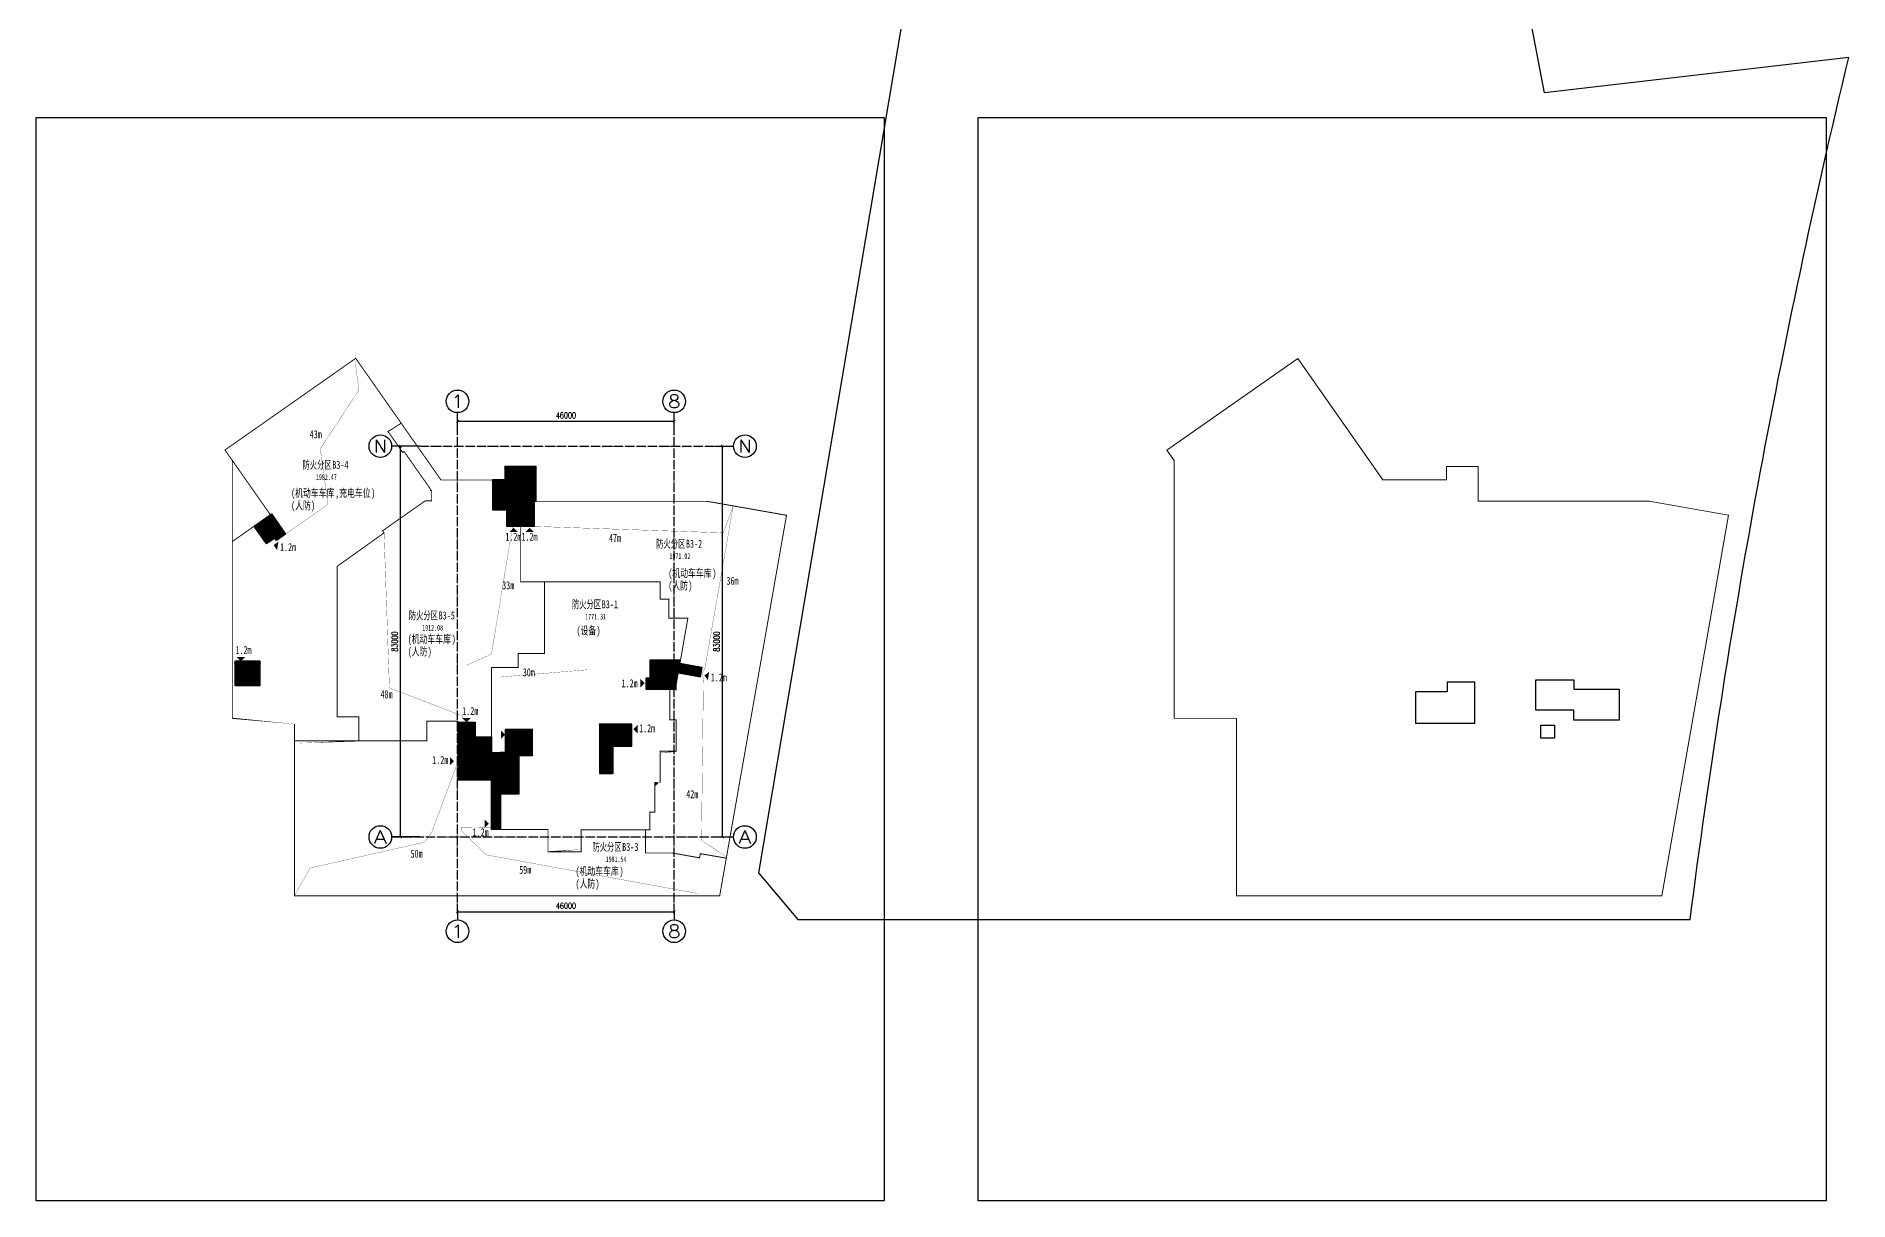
# Model space of a CAD drawing. Header units: millimetres. Extents: x 12325263 to 13848842, y -1463133 to 573208.
# Drawn here: x 12668842 to 13053669, y -1463133 to -1215860 of the extents above; entities that cross this region are included whole.
import ezdxf
from ezdxf.enums import TextEntityAlignment as Align
from ezdxf.lldxf.tags import DXFTag

# ---------------------------------------------------------------- set-up
doc = ezdxf.new("R2010")
doc.units = ezdxf.units.MM
doc.header["$LTSCALE"] = 1000
doc.linetypes.add('DASH', pattern=[0.35, 0.25, -0.1])
doc.linetypes.add('DOTE', pattern=[2.4200000000000004, 2, -0.2, 0.02, -0.2])
for name, color, linetype in [('00-防火分区示意', 251, 'Continuous'), ('A-ANNO-TEXT', 7, 'Continuous'), ('A-AREA', 211, 'Continuous'), ('A-AXIS', 16, 'DOTE'), ('AXIS', 3, 'Continuous'), ('AXIS_TEXT', 7, 'Continuous'), ('DIM_ELEV', 3, 'Continuous'), ('PUB_HATCH', 8, 'Continuous'), ('SPACE', 7, 'Continuous'), ('净用地范围线', 6, 'Continuous')]:
    doc.layers.add(name, color=color, linetype=linetype)
doc.layers.add('地下室轮廓', color=6, linetype='Continuous', lineweight=18)
doc.styles.add('_TCH_AXIS', font='COMPLEX', dxfattribs={"bigfont": 'GBCBIG'})
doc.styles.add('_TCH_DIM_T3', font='SIMPLEX.shx', dxfattribs={"width": 0.7058823529411765, "bigfont": 'GBCBIG.shx'})
doc.styles.add('COMPLEX', font='COMPLEX')
doc.styles.add('TITXV', font='', dxfattribs={"width": 0.7})
doc.styles.add('宋体', font='', dxfattribs={"width": 0.65})
doc.styles.get('TITXV').set_extended_font_data('SimSun')
doc.styles.get('宋体').set_extended_font_data('SimSun')
tags = doc.linetypes.add('DASHDOT', pattern=[1, 0.5, -0.25, 0, -0.25]).pattern_tags.tags
tags[10:11] = [DXFTag(74, 4), DXFTag(75, 0), DXFTag(340, '0'), DXFTag(46, 1.0), DXFTag(50, 0.0), DXFTag(44, 0.0), DXFTag(45, 0.0)]
tags[8:9] = [DXFTag(74, 4), DXFTag(75, 0), DXFTag(340, '0'), DXFTag(46, 1.0), DXFTag(50, 0.0), DXFTag(44, 0.0), DXFTag(45, 0.0)]
tags[6:7] = [DXFTag(74, 4), DXFTag(75, 0), DXFTag(340, '0'), DXFTag(46, 1.0), DXFTag(50, 0.0), DXFTag(44, 0.0), DXFTag(45, 0.0)]
tags[4:5] = [DXFTag(74, 4), DXFTag(75, 0), DXFTag(340, '0'), DXFTag(46, 1.0), DXFTag(50, 0.0), DXFTag(44, 0.0), DXFTag(45, 0.0)]
doc.dimstyles.new('_TCH_ARCH&&500', dxfattribs={"dimtxt": 1275, "dimasz": 500, "dimexe": 1250, "dimexo": 1500, "dimgap": 612.5, "dimtad": 1, "dimdec": 0, "dimzin": 0, "dimdsep": 46, "dimtxsty": '_TCH_DIM_T3', "dimblk": 'ARCHTICK', "dimcen": 0.09, "dimclrt": 7, "dimazin": 2, "dimtfac": 1, "dimtdec": 0, "dimtix": 1, "dimtmove": 2, "dimatfit": 3, "dimfxl": 1, "dimfxlon": 1, "dimtolj": 1, "dimtzin": 0, "dimarcsym": 0})
pattern_1 = [(45, (-12769091.87863091, 1310048.227068082), (-112.2532015133644, 112.2532015133644), []), (135, (-12769091.87863091, 1310048.227068082), (-112.2532015133644, -112.2532015133644), [])]
pattern_2 = [(45, (-12569091.87635023, 1310048.227068082), (-112.2532015133644, 112.2532015133644), []), (135, (-12569091.87635023, 1310048.227068082), (-112.2532015133644, -112.2532015133644), [])]

# ---------------------------------------------------------------- blocks, each defined once
blk = doc.blocks.new('A$C20EA3404')
at = {"layer": '00-防火分区示意', "color": 6, "ltscale": 10, "const_width": 48.14814814814815}
for points in [[(6.24796936661005, 6.244889133609831), (656.24796936661, 656.2448891336098)], [(6.24796936661005, 656.2448891336098), (656.24796936661, 6.244889133609831)]]:
    blk.add_lwpolyline(points, dxfattribs=at)
blk.add_lwpolyline([(6.24796936661005, 6.244889133609831), (656.24796936661, 6.244889133609831), (656.24796936661, 656.2448891336098), (6.24796936661005, 656.2448891336098)], close=True, dxfattribs=at)
blk = doc.blocks.new('_AXISO')
blk.add_circle((0, 0), 0.5)
at = {"layer": 'AXIS_TEXT', "style": 'COMPLEX', "width": 1.041666666666667}
blk.add_attdef('A', text='', height=0.56, dxfattribs=at).set_placement((-0.25, -0.28), (0.25, -0.28), align=Align.FIT)
blk = doc.blocks.new('_ArchTick')
at = {"color": 0, "linetype": 'ByBlock', "const_width": 0.4}
blk.add_lwpolyline([(-0.5, -0.5), (0.5, 0.5)], dxfattribs=at)
blk = doc.blocks.new('*D5309')
at = {"layer": 'AXIS', "color": 0, "lineweight": -2, "transparency": 16777216}
for p, q in [((-50994.51611375064, -15865.73619283969), (-50994.51611375064, -17116.73619283969)), ((-50994.51611375064, -15866.73619283969), (-4994.516113750636, -15866.73619283969)), ((-4994.516113750636, -15865.73619283969), (-4994.516113750636, -17116.73619283969))]:
    blk.add_line(p, q, dxfattribs=at)
at = {"layer": 'Defpoints', "color": 0, "transparency": 16777216}
for p in [(-50994.51611375064, -12518.72951724473), (-4994.516113750636, -12518.72951724473), (-4994.516113750636, -15866.73619283969)]:
    blk.add_point(p, dxfattribs=at)
at = {"layer": 'AXIS', "color": 0, "lineweight": -2, "transparency": 16777216, "xscale": 500, "yscale": 500, "zscale": 500, "rotation": 180}
blk.add_blockref('_ArchTick', (-50994.51611375064, -15866.73619283969), dxfattribs=at)
at = {"layer": 'AXIS', "color": 0, "lineweight": -2, "transparency": 16777216, "xscale": 500, "yscale": 500, "zscale": 500}
blk.add_blockref('_ArchTick', (-4994.516113750636, -15866.73619283969), dxfattribs=at)
at = {"layer": 'AXIS', "color": 7, "transparency": 16777216, "insert": (-27994.51611375064, -14616.73619283969), "char_height": 1275, "attachment_point": 5, "style": '_TCH_DIM_T3'}
blk.add_mtext('\\A1;46000', dxfattribs=at)
blk = doc.blocks.new('*D5310')
at = {"layer": 'AXIS', "color": 0, "lineweight": -2, "transparency": 16777216}
for p, q in [((5263.813809489844, 83000.00000068522), (6514.813809489844, 83000.00000068522)), ((5264.813809489825, -3.094238988368771e-12), (5264.813809489843, 83000.00000068522)), ((5263.813809489824, -3.093955711423888e-12), (6514.813809489824, -3.448335169471769e-12))]:
    blk.add_line(p, q, dxfattribs=at)
at = {"layer": 'Defpoints', "color": 0, "transparency": 16777216}
for p in [(-2361.317697022105, 83000.00000068522), (5264.813809489843, 83000.00000068522), (-2361.31769702211, -9.339317539326633e-13)]:
    blk.add_point(p, dxfattribs=at)
at = {"layer": 'AXIS', "color": 0, "lineweight": -2, "transparency": 16777216, "xscale": 500, "yscale": 500, "zscale": 500}
for p, rotation in [((5264.813809489843, 83000.00000068522), 90), ((5264.813809489825, -3.094238988368771e-12), 270)]:
    blk.add_blockref('_ArchTick', p, dxfattribs=dict(at, rotation=rotation))
at = {"layer": 'AXIS', "color": 7, "transparency": 16777216, "insert": (4014.813809489828, 41500.00000034261), "char_height": 1275, "attachment_point": 5, "rotation": 90, "style": '_TCH_DIM_T3'}
blk.add_mtext('\\A1;83000', dxfattribs=at)
blk = doc.blocks.new('*D5311')
at = {"layer": 'AXIS', "color": 0, "lineweight": -2, "transparency": 16777216}
for p, q in [((-50994.51611375064, 88273.12814801815), (-50994.51611375064, 89524.12814801815)), ((-4994.516113750637, 88273.12814801815), (-4994.516113750637, 89524.12814801815)), ((-50994.51611375064, 88274.12814801815), (-4994.516113750637, 88274.12814801815))]:
    blk.add_line(p, q, dxfattribs=at)
at = {"layer": 'Defpoints', "color": 0, "transparency": 16777216}
for p in [(-4994.516113750637, 88274.12814801815), (-50994.51611375064, 83000.00000068499), (-4994.516113750637, 83000.00000068499)]:
    blk.add_point(p, dxfattribs=at)
at = {"layer": 'AXIS', "color": 0, "lineweight": -2, "transparency": 16777216, "xscale": 500, "yscale": 500, "zscale": 500, "rotation": 180}
blk.add_blockref('_ArchTick', (-50994.51611375064, 88274.12814801815), dxfattribs=at)
at = {"layer": 'AXIS', "color": 0, "lineweight": -2, "transparency": 16777216, "xscale": 500, "yscale": 500, "zscale": 500}
blk.add_blockref('_ArchTick', (-4994.516113750637, 88274.12814801815), dxfattribs=at)
at = {"layer": 'AXIS', "color": 7, "transparency": 16777216, "insert": (-27994.51611375064, 89524.12814801815), "char_height": 1275, "attachment_point": 5, "style": '_TCH_DIM_T3'}
blk.add_mtext('\\A1;46000', dxfattribs=at)
blk = doc.blocks.new('*D5312')
at = {"layer": 'AXIS', "color": 0, "lineweight": -2, "transparency": 16777216}
for p, q in [((-63090.18957378155, 83000.0000006851), (-64341.18957378155, 83000.0000006851)), ((-63091.18957378157, 1.662190945936249e-12), (-63091.18957378155, 83000.0000006851)), ((-63090.18957378157, 1.661907668991367e-12), (-64341.18957378157, 2.016287127039249e-12))]:
    blk.add_line(p, q, dxfattribs=at)
at = {"layer": 'Defpoints', "color": 0, "transparency": 16777216}
for p in [(-63091.18957378155, 83000.0000006851), (-58994.51611375063, 83000.0000006851), (-58994.51611375064, 5.016978039978795e-13)]:
    blk.add_point(p, dxfattribs=at)
at = {"layer": 'AXIS', "color": 0, "lineweight": -2, "transparency": 16777216, "xscale": 500, "yscale": 500, "zscale": 500}
for p, rotation in [((-63091.18957378155, 83000.0000006851), 90), ((-63091.18957378157, 1.662190945936249e-12), 270)]:
    blk.add_blockref('_ArchTick', p, dxfattribs=dict(at, rotation=rotation))
at = {"layer": 'AXIS', "color": 7, "transparency": 16777216, "insert": (-64341.18957378157, 41500.00000034254), "char_height": 1275, "attachment_point": 5, "rotation": 90, "style": '_TCH_DIM_T3'}
blk.add_mtext('\\A1;83000', dxfattribs=at)
blk = doc.blocks.new('asdfasddfg')
at = {"layer": 'A-AXIS'}
for p, q in [((-50994.51611375064, -16301.73598947376), (-50994.51611375064, 86100.00000068499)), ((-4994.516113750637, -16301.73598947376), (-4994.516113750637, 86100.00000068499)), ((-58994.51611375064, 83000.00000068522), (3632.232026880607, 83000.00000068499)), ((-64994.51611375436, 0), (3632.232026880607, 0))]:
    blk.add_line(p, q, dxfattribs=at)
at = {"layer": 'AXIS'}
for p, q in [((-50994.51611375064, 86100.00000068499), (-50994.51611375064, 90100.00000068499)), ((-4994.516113750637, 86100.00000068499), (-4994.516113750637, 90100.00000068499)), ((-58994.51611375064, 83000.00000068522), (-64994.51611375064, 83000.00000068522)), ((3632.232026880607, 83000.00000068522), (7621.348606679589, 83000.00000068522)), ((-58994.51611375064, 0), (-64994.51611375064, 0)), ((3632.232026880607, 0), (7621.348606679589, 0)), ((-50994.51611375064, -16301.73598947376), (-50994.51611375064, -17626.07147534098)), ((-4994.516113750637, -16301.73598947376), (-4994.516113750637, -17626.07147534098))]:
    blk.add_line(p, q, dxfattribs=at)
ref = blk.add_blockref('_AXISO', (-50994.51611375436, 92500.00000068522), dxfattribs=dict(at, xscale=4800, yscale=4800, zscale=4800))
ref.add_attrib('A', '1', dxfattribs={"layer": 'AXIS_TEXT', "height": 2715.290039756343, "style": '_TCH_AXIS', "width": 2.333333333338929}).set_placement((-52352.16113363579, 91142.35498080659), (-49636.87109387293, 91142.35498080659), align=Align.FIT)
ref = blk.add_blockref('_AXISO', (-4994.516113754362, 92500.00000068522), dxfattribs=dict(at, xscale=4800, yscale=4800, zscale=4800))
ref.add_attrib('A', '8', dxfattribs={"layer": 'AXIS_TEXT', "height": 2715.290039756343, "style": '_TCH_AXIS', "width": 1.500000000003598}).set_placement((-6352.161133635789, 91142.35498080659), (-3636.871093872935, 91142.35498080659), align=Align.FIT)
ref = blk.add_blockref('_AXISO', (-67394.51611375436, 83000.00000068522), dxfattribs=dict(at, xscale=4800, yscale=4800, zscale=4800))
ref.add_attrib('A', 'N', dxfattribs={"layer": 'AXIS_TEXT', "height": 2715.290039756343, "style": '_TCH_AXIS', "width": 1.105263157897388}).set_placement((-68752.16113363579, 81642.35498080659), (-66036.87109387293, 81642.35498080659), align=Align.FIT)
ref = blk.add_blockref('_AXISO', (10021.34860667586, 83000.00000068522), dxfattribs=dict(at, xscale=4800, yscale=4800, zscale=4800))
ref.add_attrib('A', 'N', dxfattribs={"layer": 'AXIS_TEXT', "height": 2715.290039756343, "style": '_TCH_AXIS', "width": 1.105263157897388}).set_placement((8663.703586794436, 81642.35498080659), (11378.99362655729, 81642.35498080659), align=Align.FIT)
ref = blk.add_blockref('_AXISO', (-67394.51611375436, -2.328306436538696e-10), dxfattribs=dict(at, xscale=4800, yscale=4800, zscale=4800))
ref.add_attrib('A', 'A', dxfattribs={"layer": 'AXIS_TEXT', "height": 2715.290039756343, "style": '_TCH_AXIS', "width": 1.166666666669465}).set_placement((-68752.16113363579, -1357.645019878866), (-66036.87109387293, -1357.645019878866), align=Align.FIT)
ref = blk.add_blockref('_AXISO', (10021.34860667586, -2.328306436538696e-10), dxfattribs=dict(at, xscale=4800, yscale=4800, zscale=4800))
ref.add_attrib('A', 'A', dxfattribs={"layer": 'AXIS_TEXT', "height": 2715.290039756343, "style": '_TCH_AXIS', "width": 1.166666666669465}).set_placement((8663.703586794436, -1357.645019878866), (11378.99362655729, -1357.645019878866), align=Align.FIT)
ref = blk.add_blockref('_AXISO', (-50994.51611375436, -20026.07147534122), dxfattribs=dict(at, xscale=4800, yscale=4800, zscale=4800))
ref.add_attrib('A', '1', dxfattribs={"layer": 'AXIS_TEXT', "height": 2715.290039756343, "style": '_TCH_AXIS', "width": 2.333333333338929}).set_placement((-52352.16113363579, -21383.71649521985), (-49636.87109387293, -21383.71649521985), align=Align.FIT)
ref = blk.add_blockref('_AXISO', (-4994.516113754362, -20026.07147534122), dxfattribs=dict(at, xscale=4800, yscale=4800, zscale=4800))
ref.add_attrib('A', '8', dxfattribs={"layer": 'AXIS_TEXT', "height": 2715.290039756343, "style": '_TCH_AXIS', "width": 1.500000000003598}).set_placement((-6352.161133635789, -21383.71649521985), (-3636.871093872935, -21383.71649521985), align=Align.FIT)
for p1, p2, distance, picture, middle in [((-50994.51611375064, 83000.00000068499), (-4994.516113750637, 83000.00000068499), 5274.128147333162, '*D5311', (-27994.51611375064, 89524.12814801815)), ((-58994.51611375064, 5.016978039978788e-13), (-58994.51611375063, 83000.0000006851), 4096.673460030921, '*D5312', (-64341.18957378157, 41500.00000034254)), ((-2361.31769702211, -9.339317539326633e-13), (-2361.317697022105, 83000.00000068522), -7626.131506511949, '*D5310', (4014.813809489828, 41500.00000034261)), ((-50994.51611375064, -12518.72951724473), (-4994.516113750636, -12518.72951724473), -3348.006675594959, '*D5309', (-27994.51611375064, -14616.73619283969))]:
    dim = blk.add_aligned_dim(p1=p1, p2=p2, distance=distance, dimstyle='_TCH_ARCH&&500', dxfattribs=at)
    dim.commit()
    dim.dimension.update_dxf_attribs({"geometry": picture, "text_midpoint": middle})
blk = doc.blocks.new('asdfasdfg')
at = {"layer": 'DIM_ELEV'}
h = blk.add_hatch(dxfattribs=at)
h.set_pattern_fill('ANSI37', color=8, scale=100)
h.set_pattern_definition(pattern_2)
h.paths.add_polyline_path([(-795.067837530747, 2812.313046181109), (-795.0645855218172, -37.68695425242186), (-3395.065640047193, -37.68695425242186), (-3395.06564004533, -6388.443026055582), (-395.0656399745494, -6388.443026055582), (-395.0656399745494, -9838.558681199793), (5504.934359431267, -9838.558681199327), (5504.934359425679, -4564.725088995649), (5904.944192439318, -4564.725088995416), (5904.952609032393, 2811.420065232785)])
h = blk.add_hatch(dxfattribs=at)
h.set_pattern_fill('ANSI37', color=8, scale=100)
h.set_pattern_definition(pattern_2)
h.paths.add_polyline_path([(-47302.24984664284, -11513.75341767189), (-49267.22319024056, -12891.75187893421), (-49611.88541285321, -12400.28541540611), (-51331.22700383514, -13606.04844940407), (-53972.43228559569, -9839.857280129101), (-50288.12887666561, -7256.079350173939)])
h = blk.add_hatch(dxfattribs=at)
h.set_pattern_fill('ANSI37', color=8, scale=100)
h.set_pattern_definition(pattern_1)
h.paths.add_polyline_path([(30004.94472772256, -38288.55868188292), (30004.94472772256, -42088.55868188338), (29204.94472770393, -42088.55868188222), (29204.94472770393, -44438.55868188269), (35604.93695366755, -44438.55868186848), (35604.93695366569, -43601.27482328098), (36063.94500448182, -40987.08807606925), (40791.63648755848, -41817.19267927413), (41137.51235163398, -39847.32723040716), (36409.82086856104, -39017.22262719856), (36537.76223219745, -38288.55868188338)])
h = blk.add_hatch(dxfattribs=at)
h.set_pattern_fill('ANSI37', color=8, scale=100)
h.set_pattern_definition([(45, (-12585241.96980701, 1319198.195187011), (-112.2532015133644, 112.2532015133644), []), (135, (-12585241.96980701, 1319198.195187011), (-112.2532015133644, -112.2532015133644), [])])
h.paths.add_polyline_path([(-52715.13391854241, -38538.52447436005), (-58115.22450512089, -38538.55480807158), (-58115.24255281501, -43688.55868820916), (-52715.15196623653, -43688.52835449763)])
h = blk.add_hatch(dxfattribs=at)
h.set_pattern_fill('ANSI37', color=8, scale=100)
h.set_pattern_definition(pattern_1)
h.paths.add_polyline_path([(-10695.05544394813, -51488.4478104189), (-7095.07029957138, -51488.44781041867), (-7095.070128170773, -54588.55868188269), (-3595.070128206164, -54588.55868188315), (-3595.070128206164, -63788.55868188199), (-10695.05527253263, -63788.55868188199)])
h = blk.add_hatch(dxfattribs=at)
h.set_pattern_fill('ANSI37', color=8, scale=100)
h.set_pattern_definition(pattern_1)
h.paths.add_polyline_path([(-695.0701280608773, -52988.55868196627), (-695.070128057152, -57888.55868192529), (-1695.063359357417, -57888.55868192553), (-1695.063359355554, -66688.44302759552), (2304.936640853062, -66688.44302759552), (2304.936640849337, -58549.9999999986), (5104.932079587132, -58549.99999999814), (5104.932079581544, -52988.55868196627)])
h = blk.add_hatch(dxfattribs=at)
h.set_pattern_fill('ANSI37', color=8, scale=100)
h.set_pattern_definition([(45, (-12569091.87863091, 810048.227068082), (-112.2532015133644, 112.2532015133644), []), (135, (-12569091.87863091, 810048.227068082), (-112.2532015133644, -112.2532015133644), [])])
h.paths.add_polyline_path([(26204.92987228557, -51888.55868217349), (19304.93207929283, -51888.55868217349), (19304.93207929283, -62338.55867993808), (22241.51537422277, -62338.55867993808), (22241.51537422277, -56538.55868188315), (26204.92987228557, -56538.55868188315)])
h = blk.add_hatch(dxfattribs=at)
h.set_pattern_fill('ANSI37', color=8, scale=100)
h.set_pattern_definition(pattern_1)
h.paths.add_polyline_path([(-3595.070128206164, -57888.55868190457), (-1695.063359357417, -57888.55868190457), (-1695.063359357417, -74238.5586818778), (-3595.070128206164, -74238.5586818778)])
at = {"color": 4, "linetype": 'DASH', "ltscale": 3, "const_width": 50}
for points in [[(-32546.71875793487, 25094.25564378127), (-31738.79796691239, 19065.32533078874), (-39961.24423330091, 6581.434175699716), (-38296.27440242842, -5197.694632461527), (-47302.24984664284, -11513.75341767189)], [(4054.934359725565, -9838.558681199327), (45649.62017542869, -11258.28056520689), (47735.99280916341, -5541.695322472602)], [(47735.99280916341, -5541.695322472602), (41685.22309305146, -40197.32064092252), (41144.25959272496, -40965.29937439482)], [(-26404.25455337204, -11269.87395794457), (-25265.06581489928, -44188.55868188175), (-9745.055272871628, -50138.5715940271), (-9695.055272070691, -51488.44506172929)], [(-8895.069953324273, -39388.55868187849), (-3595.070040745661, -36988.55868187849), (903.2065221536905, -9838.558681199793)], [(16704.94472867064, -40338.55925372336), (-1795.070128137246, -41888.55868190317), (-1795.070128137246, -54093.29871945013)], [(46304.59239572845, -80097.36985451542), (40992.37458238378, -76524.85786684114), (41403.25291483663, -42381.46642888873), (41144.26717128046, -40965.34081369336)], [(-45434.64898748137, -88338.60080052819), (-42095.05527083389, -82438.55868975958), (-17795.07013137639, -76938.55868331552), (-16309.40245051123, -74890.94793877401), (-10795.05527286045, -60088.55868387083)], [(-3695.070128124207, -73738.45785623416), (-9945.096572501585, -73838.45776891895), (-9945.096700103953, -74538.45786217554), (-4695.055272305384, -79638.55868166243), (40204.94493153132, -87838.56583853369)]]:
    blk.add_lwpolyline(points, dxfattribs=at)
at = {"layer": '00-防火分区示意', "color": 6, "ltscale": 10, "const_width": 200}
for points in [[(-32424.48546508327, 25790.78366130474), (-22761.29141018353, 12011.44419248542), (-25566.44431022927, 10263.93081886112), (-22437.20771846361, 5801.826115174918), (-22150.5777958259, 6002.834232552676), (-16545.53886374459, -1989.73789060628), (-16545.54002097808, -2281.772838146891), (-16295.54002104513, -2281.773828811944), (-16295.54855960235, -4436.5276168657), (-17618.05296936072, -4436.403508905089), (-26719.98197356053, -10819.66668707016), (-26404.25455337204, -11269.87395794457), (-36364.96057706513, -18377.30447790772), (-36365.03826142475, -50338.56888645375), (-31765.05000557378, -50338.56882998068), (-31765.04914075509, -55438.55868188408), (-45394.86647271737, -55438.55868189991), (-45394.86647272296, -50649.27249365789), (-58615.23352896795, -50635.31789507158), (-58615.23352896795, -13095.76555549749), (-50533.68563256599, -7428.32960653468), (-58615.23352896795, 4095.650019767461), (-60179.67878295667, 6326.488199235406)], [(-16295.54002104327, -2281.773828811944), (-16295.54855964892, -4436.539300604025), (-17618.05296936072, -4436.403508904856), (-26719.98197356053, -10819.66668707016), (-26404.25455337204, -11269.87395794457), (-36364.96057706513, -18377.30447790772), (-36365.03826142475, -50338.56888645375), (-31765.03463372216, -50338.56882998045), (-31765.1011520382, -55438.55868188408), (-17295.05527250282, -55438.55868196511), (-17295.04640967771, -51238.56952564488), (-10745.05032670498, -51238.56916749571), (-10745.05918952823, -57888.55832371791), (-3595.070128170773, -57888.55868189759), (-3595.070128167048, -39838.53736549965), (2054.883068459108, -39838.60069262586), (2054.895447921008, -36888.49545609974), (7654.959047224373, -36888.51895552292), (7654.959230832756, -21688.61533096107), (2604.934360025451, -21688.55868142168), (2604.934360027313, -6965.262230172055), (5504.934359431267, -6965.262230172055), (5504.934359425679, -4564.725088995649), (5904.944192439318, -4564.725088995416), (5904.952609032393, 2811.420065232785), (-795.067837530747, 2812.313046181109), (-795.0645855218172, -37.68695425242186), (-14315.85163177922, -37.70893434854224), (-22761.28939492255, 12011.44131880021), (-25566.44430974871, 10264.04598541581), (-22437.20771846361, 5801.826115174918), (-22150.5777958259, 6002.834232552676), (-16545.53886326216, -1989.622724052053), (-16545.54002097808, -2281.772838146891)], [(-58615.23326049, 4095.649636929156), (-50533.68563256599, -7428.32960653468), (-58615.23352896795, -13095.76555549749)], [(5904.944192439318, -4564.725088995416), (42172.16482238658, -4564.771943793632), (59046.63443082199, -7527.671570178121), (46261.35562277026, -80343.6161407216), (40745.74090890214, -79375.16501507838), (40589.05412117019, -80267.54180522123), (34728.69603789411, -79238.55963814748), (29104.91798197851, -79238.55868188292), (29104.91798198596, -79238.55868188245), (29104.91913413629, -74338.55868187826), (30004.9369536601, -74338.52842457639), (30004.9369536601, -70588.4548559899), (31104.9369536601, -70588.45485599013), (31104.93695366941, -64238.55868188245), (32204.93695366941, -64238.57302642311), (32204.93695368059, -57638.55868188385), (35604.93695364334, -57638.55868189177), (35604.93971448392, -50988.58124493482), (34254.9347944092, -50988.60243607685), (34254.93203357793, -44438.57987303496), (35604.93695366755, -44438.55868188269), (35604.93695366569, -43601.27482328098), (35870.54494369961, -42088.55868188338), (30004.94472753443, -42088.55868188338), (30004.94472753443, -38288.55868188292), (36537.76224548556, -38288.55860620714), (38100.4553552568, -29388.5586818778), (34054.92987177894, -29388.55868187803), (34054.92987178825, -25338.55868142145), (32204.92987176962, -25338.55868142145), (32204.92987179756, -21688.55868142168), (2604.934360025451, -21688.55868142168), (2604.934360027313, -6965.262230176479), (5504.934359431267, -6965.262230167631), (5504.934359425679, -4564.725088995649)], [(-45394.86647271737, -55438.55868189363), (-45434.64898748137, -88338.60080052819), (44857.59411431104, -88338.45346678328), (46261.35564792342, -80343.6158283113), (40745.74088542908, -79375.16514876811), (40589.05412117019, -80267.54180522123), (34728.69620580785, -79238.55868188641), (29104.94472769648, -79238.55868188292), (29104.91913413629, -74338.55868187826), (25304.93664064631, -74338.55868189828), (15454.94420177676, -74338.5583731546), (15454.94420177117, -78981.70786328265), (8404.922098087147, -78981.71167994826), (8404.922097750008, -74238.55868188292), (-1695.063359694555, -74238.5586818778), (-1695.063359357417, -57888.55868191016), (-10745.05837243609, -57888.56546409521), (-10745.0511438977, -51238.57630787394), (-17295.04804396071, -51238.56952562439), (-17295.05527250282, -55438.55868187384)]]:
    blk.add_lwpolyline(points, close=True, dxfattribs=at)
at = {"layer": '00-防火分区示意', "color": 6}
for points in [[(1089.58308008872, -10203.46188495238, 0, 1800, 0), (1089.58308008872, -11103.46188495238, 0, 0, 0)], [(4514.104921620339, -10203.46188495238, 0, 1800, 0), (4514.104921620339, -11103.46188495238, 0, 0, 0)], [(-49856.61938589253, -13860.31673339964, 0, 1800, 0), (-48968.35842867568, -14005.20452407049, 0, 0, 0)], [(-56821.87635023333, -38558.30304906028, 0, 1800, 0), (-56821.87635023333, -37658.30304906028, 0, 0, 0)], [(28898.50644837506, -43175.65515369666, 0, 1800, 0), (27998.50644837506, -43175.65515369666, 0, 0, 0)], [(41603.87272561342, -41524.42764048534, 0, 1800, 0), (42492.13368283026, -41669.3154311562, 0, 0, 0)], [(-8895.062851350754, -51488.44781041867, 0, 1800, 0), (-8895.062851350754, -50588.44781041867, 0, 0, 0)], [(-695.0701280608773, -54138.55868186941, 0, 1800, 0), (-1595.070128060877, -54138.55868186941, 0, 0, 0)], [(26524.92987249419, -52921.77293191734, 0, 1800, 0), (27424.92987249419, -52921.77293191734, 0, 0, 0)], [(-11538.23396589421, -59750.20867834915, 0, 1800, 0), (-12438.23396589421, -59750.20867834915, 0, 0, 0)], [(-4155.096405385062, -72988.5462801361, 0, 1800, 0), (-5055.096405385062, -72988.5462801361, 0, 0, 0)]]:
    blk.add_lwpolyline(points, format="xyseb", dxfattribs=at)
at = {"layer": '00-防火分区示意', "color": 6, "ltscale": 10}
blk.add_lwpolyline([(-1695.063359327614, -66688.44302887376, 200, 200, 0), (-1695.063359668478, -74238.55868315604, 200, 200, 0), (8404.922097777948, -74238.55868316116, 200, 200, 0), (8404.922098115087, -78981.7116812279, 200, 200, 0), (15454.94420179911, -78981.70786455949, 200, 200, 0), (15454.94420180283, -74338.55662046955, 200, 200, 0), (30004.92415682785, -74338.52842587954, 200, 200, 0), (30004.94975054637, -70588.45485726767, 200, 200, 0), (31104.92612193339, -70588.45485726837, 200, 200, 0), (31104.9261219427, -64238.55868301936, 200, 200, 0), (32204.92576160468, -64238.57302770135, 200, 200, 0), (32204.93695370853, -57638.55868316488, 200, 200, 0), (35604.93695367128, -57638.55868316605, 200, 200, 0), (35604.93971451372, -50988.58124621306, 200, 200, 0), (34254.93479444459, -50988.60243735509, 200, 200, 0), (34254.93203359842, -44438.5798743132, 200, 200, 0), (35604.93695369177, -44438.55868314672, 200, 200, 0), (35604.93695369363, -43601.27482455922, 200, 200, 0), (35867.50843904167, -42088.55868316162, 200, 200, 0), (30004.94472756237, -42088.55868316162, 200, 200, 0), (30004.94472756796, -41988.5592561271, 200, 200, 0), (30004.9447277505, -38288.55868316116, 200, 200, 0), (36537.76267651096, -38288.55868316162, 200, 200, 0), (38100.45535528474, -29388.55868315627, 200, 200, 0), (34054.92987180687, -29388.55868315627, 200, 200, 0), (34054.92987181619, -25338.55868269969, 200, 200, 0), (32204.92987181619, -25338.55868269969, 200, 200, 0), (32204.92987179756, -21688.55868269992, 200, 200, 0), (7654.91663864255, -21688.61533233756, 200, 200, 0), (7654.797069776803, -36888.51895552687, 200, 200, 0), (2054.944727715105, -36888.49545758474, 200, 200, 0), (2054.883068487048, -39838.6006939041, 200, 200, 0), (-3595.051718564704, -39838.55763398414, 200, 200, 0), (-3595.070128086954, -57888.55868316023, 200, 200, 0), (-1695.063359329477, -57888.5586831884, 200, 200, 0), (-1695.063359327614, -66688.55868315115, 0, 0, 0)], format="xyseb", close=True, dxfattribs=at)
at = {"layer": 'PUB_HATCH', "color": 6}
for points in [[(-795.067837530747, 2812.313046181109), (-795.0645855218172, -37.68695425242186), (-3395.065640047193, -37.68695425242186), (-3395.06564004533, -6388.443026055582), (-395.0656399745494, -6388.443026055582), (-395.0656399745494, -9838.558681199793), (5504.934359431267, -9838.558681199327), (5504.934359425679, -4564.725088995649), (5904.944192439318, -4564.725088995416), (5904.952609032393, 2811.420065232785)], [(-47302.24984664284, -11513.75341767189), (-49267.22319024056, -12891.75187893421), (-49611.88541285321, -12400.28541540611), (-51331.22700383514, -13606.04844940407), (-53972.43228559569, -9839.857280129101), (-50288.12887666561, -7256.079350173939)], [(30004.94472772256, -38288.55868188292), (30004.94472772256, -42088.55868188338), (29204.94472770393, -42088.55868188222), (29204.94472770393, -44438.55868188269), (35604.93695366755, -44438.55868186848), (35604.93695366569, -43601.27482328098), (36063.94500448182, -40987.08807606925), (40791.63648755848, -41817.19267927413), (41137.51235163398, -39847.32723040716), (36409.82086856104, -39017.22262719856), (36537.76223219745, -38288.55868188338)], [(-52715.13391854241, -38538.52447436005), (-58115.22450512089, -38538.55480807158), (-58115.24255281501, -43688.55868820916), (-52715.15196623653, -43688.52835449763)], [(-10695.05544394813, -51488.4478104189), (-7095.07029957138, -51488.44781041867), (-7095.070128170773, -54588.55868188269), (-3595.070128206164, -54588.55868188315), (-3595.070128206164, -63788.55868188199), (-10695.05527253263, -63788.55868188199)], [(-695.0701280608773, -52988.55868196627), (-695.070128057152, -57888.55868192529), (-1695.063359357417, -57888.55868192553), (-1695.063359355554, -66688.44302759552), (2304.936640853062, -66688.44302759552), (2304.936640849337, -58549.9999999986), (5104.932079587132, -58549.99999999814), (5104.932079581544, -52988.55868196627)], [(26204.92987228557, -51888.55868217349), (19304.93207929283, -51888.55868217349), (19304.93207929283, -62338.55867993808), (22241.51537422277, -62338.55867993808), (22241.51537422277, -56538.55868188315), (26204.92987228557, -56538.55868188315)], [(-3595.070128206164, -57888.55868190457), (-1695.063359357417, -57888.55868190457), (-1695.063359357417, -74238.5586818778), (-3595.070128206164, -74238.5586818778)]]:
    blk.add_lwpolyline(points, close=True, dxfattribs=at)
blk.add_blockref('asdfasddfg', (40199.46084121801, -75838.55868188455))
at = {"layer": 'PUB_HATCH', "xscale": 4.153846153846154, "yscale": 4.153846153846154, "zscale": 4.153846153846154}
for p in [(2679.376629425213, -414.3480408245232), (2678.976768311113, -3414.498989665881), (2378.978976061568, -58575.9403087073)]:
    blk.add_blockref('A$C20EA3404', p, dxfattribs=at)
at = {"layer": 'PUB_HATCH', "color": 6, "xscale": 4.153846153846154, "yscale": 4.153846153846154, "zscale": 4.153846153846154}
for p in [(2378.978976061568, -55675.9403087236), (19278.97897576913, -54575.94030895038)]:
    blk.add_blockref('A$C20EA3404', p, dxfattribs=at)
at = {"color": 4, "linetype": 'DASH', "style": 'TITXV', "width": 0.7}
for s, p in [('43m', (-42188.54768638313, 8821.930658074562)), ('47m', (21356.10700931214, -13188.55876930174)), ('33m', (-1315.612709384412, -23236.68061709078)), ('36m', (46302.94700668566, -22282.82881347765)), ('30m', (3054.578363077715, -41729.82778657624)), ('48m', (-27145.05527253263, -46369.11461351183)), ('42m', (37768.7935425397, -67607.98222768237)), ('50m', (-20777.39710222371, -80233.34835674544)), ('59m', (2304.944727696478, -83653.73679118627))]:
    blk.add_text(s, height=1699.367088607595, dxfattribs=at).set_placement(p)
at = {"layer": '00-防火分区示意', "color": 6, "style": 'TITXV', "width": 0.7}
for p in [(-651.0558541603386, -12937.42685122904), (2773.465987371281, -12937.42685122904), (-48483.44224218465, -15149.87642984837), (-57947.14031354897, -36992.08782246942), (42977.04986932129, -42813.98733693408), (24028.76366151497, -44058.45624262118), (-9795.051119977608, -49938.45058781118), (27754.92987249419, -53601.77293191734), (-16163.95381103083, -60359.25975650107), (-7595.712012695149, -75684.17394031025)]:
    blk.add_text('1.2m', height=1699.367088607595, dxfattribs=at).set_placement(p)
at = {"layer": 'A-ANNO-TEXT', "style": 'TITXV', "width": 0.7}
for s, p in [('(', (-46137.9466493316, -3645.762873030108)), ('机动车车库', (-45287.31373793919, -3645.762873030108)), (',', (-36780.98462401515, -3645.762873030108)), ('充电车位', (-35930.35171262274, -3645.762873030108)), (')', (-29125.2884214835, -3645.762873030108)), ('(', (-46137.9466493316, -6296.874346942175)), ('人防', (-45287.31373793919, -6296.874346942175)), (')', (-41884.78209236958, -6296.874346942175)), ('(', (33951.0984908659, -20664.51786673309)), ('机动车车库', (34801.73140225831, -20664.51786673309)), (')', (43308.06051618236, -20664.51786673309)), ('(', (33951.0984908659, -23315.62934064516)), ('人防', (34801.73140225831, -23315.62934064516)), (')', (38204.26304782792, -23315.62934064516)), ('(', (-21382.91801394895, -34664.51786627651)), ('机动车车库', (-20532.28510255654, -34664.51786627651)), (')', (-12025.95598863249, -34664.51786627651)), ('(', (14465.22879966162, -32871.7729319178)), ('设备', (15315.86171105403, -32871.7729319178)), (')', (18718.39335662365, -32871.7729319178)), ('(', (-21382.91801394895, -37315.62934018858)), ('人防', (-20532.28510255654, -37315.62934018858)), (')', (-17129.75345698692, -37315.62934018858)), ('(', (14251.09849109501, -83967.22972018582)), ('机动车车库', (15101.73140248741, -83967.22972018582)), (')', (23608.06051641146, -83967.22972018582)), ('(', (14251.09849109501, -86618.34119409788)), ('人防', (15101.73140248741, -86618.34119409788)), (')', (18504.26304805703, -86618.34119409788))]:
    blk.add_text(s, height=1699.367088607595, dxfattribs=at).set_placement(p)
at = {"layer": 'SPACE', "color": 6, "style": '宋体', "width": 0.65}
for s, height, p in [('防火分区', 1699.367088607595, (-43729.53448118246, 2339.195026578149, -9.610333750321524e-09)), ('B3-4', 1699.367088607595, (-37410.54713941031, 2339.195026578149, -9.610333750321524e-09)), ('1982.47', 1189.556962025316, (-40870.56296219512, -23.30497342185117, -9.610333750321524e-09)), ('防火分区', 1699.367088607595, (31364.03618610311, -14426.03121110168, -9.610333750321524e-09)), ('B3-2', 1699.367088607595, (37683.02352787526, -14426.03121110168, -9.610333750321524e-09)), ('1971.02', 1189.556962025316, (34203.56941395121, -16788.53121110168, -9.610333750321524e-09)), ('防火分区', 1699.367088607595, (13484.90570297165, -27281.7729319178, -9.610333750321524e-09)), ('B3-1', 1699.367088607595, (19803.8930447438, -27281.7729319178, -9.610333750321524e-09)), ('防火分区', 1699.367088607595, (-21142.0569226962, -29644.60954046086, -9.610333750321524e-09)), ('B3-5', 1699.367088607595, (-14823.06958092405, -29644.60954046086, -9.610333750321524e-09)), ('1771.31', 1189.556962025316, (16315.18260170583, -29644.2729319178, -9.610333750321524e-09)), ('1912.08', 1189.556962025316, (-18304.68350497468, -32007.10954046086, -9.610333750321524e-09)), ('防火分区', 1699.367088607595, (17827.41308212313, -78788.6713323961, -9.610333750321524e-09)), ('1981.54', 1189.556962025316, (20651.82763908516, -81151.1713323961, -9.610333750321524e-09)), ('B3-3', 1699.367088607595, (24146.40042389528, -78788.6713323961, -9.610333750321524e-09))]:
    blk.add_text(s, height=height, dxfattribs=at).set_placement(p)

msp = doc.modelspace()

# ---------------------------------------------------------------- linework, layer by layer
at = {"layer": 'A-AREA', "color": 2}
for points in [[(12974296.82335831, -1353036.785750008), (12968396.82335838, -1353036.785750008), (12968396.82335838, -1355086.785406474), (12961696.84963037, -1355086.762380413), (12961696.84963037, -1361686.780182158), (12974296.82335884, -1361686.780182158)], [(12988296.81299087, -1362136.785749985), (12991196.81299088, -1362136.785749985), (12991196.81299088, -1364936.785749931), (12988296.81299087, -1364936.785749931)]]:
    msp.add_lwpolyline(points, close=True, dxfattribs=at)
at = {"layer": 'A-AREA', "color": 1}
msp.add_lwpolyline([(12987246.8233586, -1358936.785749925), (12987246.82335862, -1352486.786321779), (12995296.8233586, -1352486.786321779), (12995296.8233586, -1354486.785749965), (13004896.82335838, -1354486.785749965), (13004896.82335838, -1361086.785749965), (12995296.84509373, -1361086.785749963), (12995296.80850319, -1358936.785749924)], close=True, dxfattribs=at)
at = {"layer": 'PUB_HATCH'}
for points in [[(12668841.55814916, -1233132.969702356), (12848841.55814916, -1233132.969702356), (12848841.55814916, -1463132.969702356), (12668841.55814916, -1463132.969702356)], [(12868841.55814916, -1233132.969702356), (13048841.55814916, -1233132.969702356), (13048841.55814916, -1463132.969702356), (12868841.55814916, -1463132.969702356)]]:
    msp.add_lwpolyline(points, close=True, dxfattribs=at)
at = {"layer": '净用地范围线', "color": 1, "linetype": 'DASHDOT', "ltscale": 0.3}
msp.add_lwpolyline([(13019996.83852622, -1403386.667663726, -0.02711404762206336), (13053669.1919309, -1220387.762824037), (12989079.79288212, -1227897.565838155), (12981856.28451632, -1190067.230502408), (12929977.67553357, -1197554.211204252), (12865620.49823614, -1196145.092248653), (12855682.30269179, -1194945.578494067), (12822216.51390091, -1393525.887144708), (12830554.71629565, -1403386.861128448), (13019996.82366947, -1403386.783317857)], format="xyb", close=True, dxfattribs=at)
at = {"layer": '地下室轮廓', "color": 6}
msp.add_lwpolyline([(12936667.44625283, -1284257.519106785), (12908912.19984795, -1303721.738868847), (12910476.64510194, -1305952.577048315), (12910476.64510194, -1360683.544963154), (12923697.01215819, -1360697.49956174), (12923657.22964343, -1398386.82786861), (13013949.47274522, -1398386.680534865), (13028138.61113152, -1317575.91585782), (13011264.04345329, -1314612.999011876), (12974996.82282334, -1314612.957628954), (12974997.80591913, -1307236.807132755), (12968296.81079441, -1307236.814778964), (12968296.81404539, -1310085.914022335), (12954779.15495859, -1310084.112384246)], close=True, dxfattribs=at)

# ---------------------------------------------------------------- block references
at = {"layer": 'PUB_HATCH'}
msp.add_blockref('asdfasdfg', (12769091.87863091, -1310048.227068082, 9.610333750321524e-09), dxfattribs=at)

doc.saveas('drawing.dxf')
